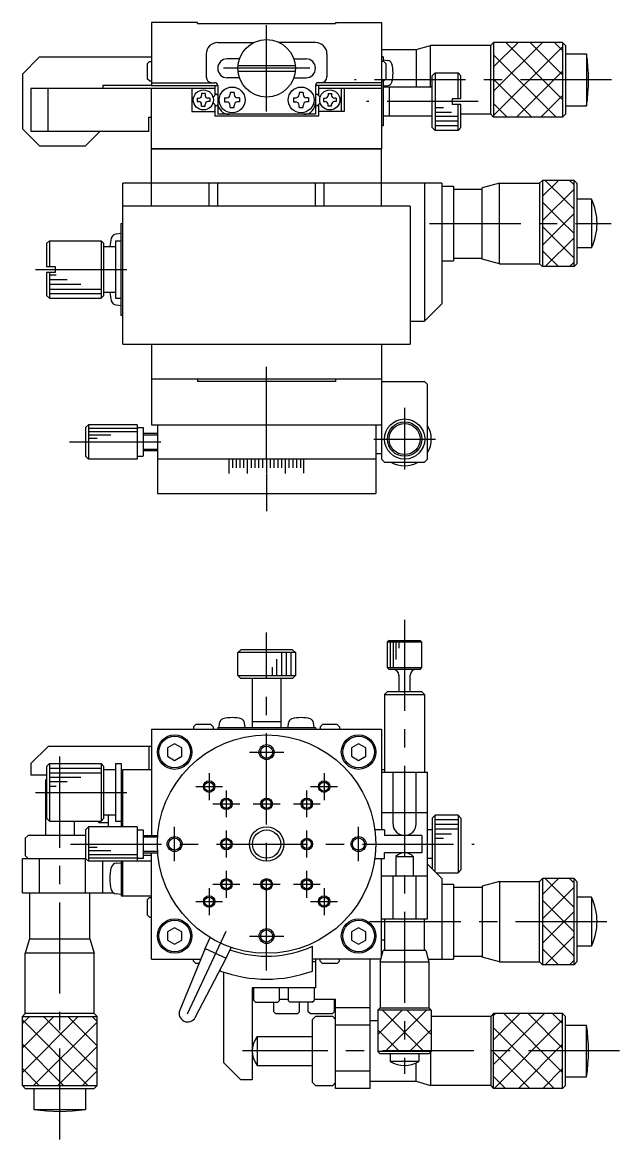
# Model space of a CAD drawing. Extents: x -1 to 313, y -8 to 323.
# Drawn here: x 108.2 to 212.1, y 129 to 323.4 of the extents above; entities that cross this region are included whole.
import ezdxf

# ---------------------------------------------------------------- set-up
doc = ezdxf.new("R2010")
doc.units = 0
doc.header["$LTSCALE"] = 0.5
doc.linetypes.add('CENTER', pattern=[50.8, 31.75, -6.35, 6.35, -6.35])
for name, color, linetype in [('MSM_CENTER', 1, 'CENTER'), ('MSM_CONTINUOUS', 7, 'CONTINUOUS'), ('MSM_NARROW', 5, 'CONTINUOUS')]:
    doc.layers.add(name, color=color, linetype=linetype)

msp = doc.modelspace()

# ---------------------------------------------------------------- linework, layer by layer
at = {"layer": 'MSM_CENTER'}
for p, q in [((150.688971, 307.91585), (150.688968, 322.915852)), ((158.188971, 315.415883), (143.188969, 315.415854)), ((210.72218, 313.415872), (165.959689, 313.415872)), ((187.513314, 309.615885), (168.086068, 309.615882)), ((179.034297, 288.415865), (210.61597, 288.415865)), ((110.481973, 280.415865), (127.482051, 280.415865)), ((150.68897, 247.597352), (150.68897, 264.972524)), ((174.688981, 256.344961), (174.688981, 245.627663)), ((169.344479, 250.91586), (180.061777, 250.91586)), ((116.415682, 250.41586), (134.320874, 250.41586)), ((150.68897, 244.797089), (150.68897, 238.365254)), ((174.688961, 219.485722), (174.688961, 140.4728)), ((150.688963, 158.452665), (150.688963, 217.277001)), ((147.688966, 196.452647), (153.688969, 196.452647)), ((114.688949, 129.026239), (114.688953, 195.68737)), ((140.688963, 192.795757), (140.688963, 188.109561)), ((160.688962, 192.795757), (160.688962, 188.109561)), ((110.481969, 189.452655), (127.20882, 189.452655)), ((138.345864, 190.452657), (143.03206, 190.452657)), ((143.68896, 185.109548), (143.68896, 189.795748)), ((157.688959, 185.109548), (157.688959, 189.795748)), ((158.345863, 190.452657), (163.032059, 190.452657)), ((141.345861, 187.452648), (146.03206, 187.452648)), ((148.345869, 187.452651), (153.032069, 187.452651)), ((155.34586, 187.452648), (160.032059, 187.452648)), ((134.688961, 177.452652), (134.688961, 183.452654)), ((143.68896, 178.109555), (143.68896, 182.795751)), ((157.688959, 178.109552), (157.688959, 182.795751)), ((166.688974, 177.452649), (166.688974, 183.452651)), ((116.54505, 180.452658), (186.828548, 180.452658)), ((143.68896, 171.109549), (143.68896, 175.795748)), ((157.688959, 171.109549), (157.688959, 175.795748)), ((141.345861, 173.452646), (146.03206, 173.452646)), ((148.345869, 173.452646), (153.032065, 173.452646)), ((155.34586, 173.452646), (160.032059, 173.452646)), ((140.688963, 172.795758), (140.688963, 168.109562)), ((160.688962, 172.795758), (160.688962, 168.109562)), ((138.345864, 170.452658), (143.03206, 170.452658)), ((158.345863, 170.452658), (163.032059, 170.452658)), ((143.594366, 165.238256), (135.542223, 147.970368)), ((168.612621, 166.952659), (210.615963, 166.952659)), ((147.688966, 164.452646), (153.688969, 164.452646)), ((212.115371, 144.452627), (146.491188, 144.452658))]:
    msp.add_line(p, q, dxfattribs=at)
at = {"layer": 'MSM_CONTINUOUS'}
for p, q in [((130.688939, 323.415865), (130.688941, 312.415867)), ((138.688975, 323.415865), (130.688975, 323.415865)), ((138.688972, 323.215868), (162.688968, 323.215868)), ((138.688975, 323.215865), (138.688975, 323.415853)), ((162.688968, 323.415868), (170.688968, 323.415868)), ((162.688968, 323.415868), (162.688968, 323.215868)), ((170.688968, 323.415868), (170.688973, 301.415869)), ((142.191474, 319.915866), (148.509555, 319.915866)), ((159.191473, 319.915866), (152.868391, 319.915866)), ((176.688981, 318.665873), (179.188982, 319.415871)), ((179.188982, 312.115854), (179.188982, 319.415871)), ((189.688983, 319.415871), (179.188982, 319.415871)), ((189.688982, 307.41587), (189.688983, 319.415871)), ((190.188985, 319.915871), (189.688983, 319.415871)), ((190.188985, 319.915871), (190.188982, 306.915872)), ((190.188985, 319.908308), (190.196548, 319.915871)), ((202.188983, 319.915871), (190.188985, 319.915871)), ((202.188983, 319.915871), (202.188983, 306.915872)), ((202.188983, 319.915871), (202.688984, 319.415871)), ((202.688984, 319.415871), (202.688984, 307.41587)), ((108.188983, 314.415868), (111.188986, 317.415865)), ((111.188988, 317.415865), (130.688974, 317.415862)), ((140.188972, 317.915865), (140.188972, 313.915867)), ((145.969003, 317.065876), (143.838996, 317.065876)), ((155.408943, 317.065876), (157.54397, 317.065876)), ((161.188974, 317.91587), (161.188974, 313.91587)), ((170.688969, 318.665873), (176.688981, 318.665873)), ((170.989021, 317.41587), (170.68897, 317.41587)), ((170.989021, 317.41587), (170.989021, 316.615868)), ((170.989021, 316.865882), (171.771003, 316.797461)), ((176.688981, 318.665873), (176.688981, 312.115854)), ((202.688984, 317.915871), (206.349566, 317.915871)), ((206.349566, 317.915871), (206.349566, 308.915872)), ((129.88892, 316.215865), (130.28892, 316.615865)), ((129.88892, 316.215865), (129.88892, 313.615865)), ((130.28892, 316.615865), (130.68892, 316.615865)), ((145.714029, 315.915861), (155.663908, 315.915876)), ((145.714034, 314.915861), (155.663907, 314.915876)), ((171.088967, 316.615868), (170.688967, 316.615868)), ((171.088967, 316.615868), (171.488967, 316.215868)), ((171.488967, 313.615868), (171.488967, 316.215868)), ((108.188983, 314.415868), (108.188983, 304.915867)), ((130.28892, 313.215865), (129.88892, 313.615865)), ((130.28892, 313.215865), (130.68892, 313.215865)), ((145.969003, 313.765859), (143.838996, 313.765859)), ((155.408943, 313.765887), (157.54397, 313.765887)), ((171.088967, 313.215868), (170.688967, 313.215868)), ((170.989021, 313.215868), (170.989021, 305.41587)), ((171.488967, 313.615868), (171.088967, 313.215868)), ((179.489024, 314.115885), (179.98902, 314.615885)), ((179.489024, 305.115882), (179.489024, 314.115885)), ((179.98902, 314.615885), (179.98902, 304.615884)), ((179.98902, 314.615885), (183.98902, 314.615885)), ((183.98902, 310.115882), (183.98902, 314.615885)), ((184.489022, 314.115885), (183.98902, 314.615885)), ((184.489022, 310.115882), (184.489022, 314.115885)), ((141.688972, 311.915865), (109.688975, 311.915865)), ((109.688975, 311.915865), (109.688975, 304.415856)), ((112.688974, 304.415857), (112.688974, 311.915865)), ((122.188983, 312.415867), (122.188983, 311.915865)), ((130.688966, 312.415864), (122.188983, 312.415867)), ((130.688941, 312.915867), (141.688972, 312.915867)), ((130.688941, 312.415867), (142.188972, 312.415867)), ((130.688974, 301.415864), (130.688957, 311.915865)), ((137.688957, 311.915865), (137.688957, 307.915866)), ((141.688972, 312.415836), (141.688972, 310.726502)), ((142.188972, 312.415867), (142.188972, 307.415866)), ((144.334973, 311.213867), (144.334973, 310.859868)), ((145.042974, 311.213867), (144.334973, 311.213867)), ((145.042974, 311.213867), (145.042974, 310.859868)), ((156.334973, 311.213864), (156.334973, 310.859865)), ((157.042974, 311.213864), (156.334973, 311.213864)), ((157.042974, 311.213864), (157.042974, 310.859865)), ((170.68897, 312.41587), (159.188973, 312.41587)), ((159.188973, 312.41587), (159.188973, 307.415872)), ((170.68897, 312.915872), (159.688969, 312.915872)), ((159.688973, 312.4159), (159.688973, 310.726568)), ((170.68897, 311.91587), (159.688973, 311.91587)), ((163.688972, 311.91587), (163.688972, 307.91587)), ((164.188983, 311.91587), (164.188983, 307.91587)), ((170.989021, 312.365883), (171.771003, 312.434303)), ((179.489024, 312.115854), (170.989021, 312.115852)), ((171.989023, 312.115852), (171.989023, 307.115851)), ((138.588965, 310.215841), (138.588965, 309.61584)), ((138.588965, 310.215841), (138.888964, 310.215841)), ((138.588965, 309.61584), (138.888964, 309.61584)), ((139.388964, 311.01584), (139.388964, 310.715841)), ((139.988965, 311.01584), (139.388964, 311.01584)), ((139.388964, 308.815841), (139.388964, 309.11584)), ((139.988965, 311.01584), (139.988965, 310.715841)), ((139.988965, 308.815841), (139.988965, 309.11584)), ((140.788964, 310.215841), (140.488965, 310.215841)), ((140.788964, 309.61584), (140.488965, 309.61584)), ((140.788964, 310.215841), (140.788964, 309.61584)), ((141.368814, 309.425325), (141.938972, 308.855168)), ((141.368816, 310.406347), (141.938972, 310.976502)), ((141.688972, 309.105168), (141.688972, 307.115862)), ((141.938972, 310.976502), (142.188972, 310.726502)), ((141.938972, 308.855168), (142.188972, 309.105168)), ((143.390974, 310.269868), (143.390974, 309.561867)), ((143.390974, 310.269868), (143.744973, 310.269868)), ((143.390974, 309.561867), (143.744973, 309.561867)), ((145.986973, 310.269868), (145.632974, 310.269868)), ((145.986973, 309.561867), (145.632974, 309.561867)), ((145.986973, 310.269868), (145.986973, 309.561867)), ((155.390974, 310.269865), (155.390974, 309.561864)), ((155.390974, 310.269865), (155.744973, 310.269865)), ((155.390974, 309.561864), (155.744973, 309.561864)), ((157.986973, 310.269865), (157.632974, 310.269865)), ((157.986973, 309.561864), (157.632974, 309.561864)), ((157.986973, 310.269865), (157.986973, 309.561864)), ((159.438973, 310.97657), (159.188973, 310.726567)), ((159.438973, 308.855232), (159.188973, 309.105233)), ((160.00914, 310.406402), (159.438973, 310.97657)), ((160.009114, 309.425373), (159.438973, 308.855232)), ((159.688973, 309.105232), (159.688973, 307.115867)), ((160.588977, 310.215844), (160.888976, 310.215844)), ((160.588977, 310.215844), (160.588977, 309.615843)), ((160.588977, 309.615843), (160.888976, 309.615843)), ((161.388975, 311.015844), (161.988976, 311.015844)), ((161.388975, 311.015844), (161.388976, 310.715845)), ((161.388976, 308.815845), (161.388976, 309.115844)), ((161.988976, 311.015844), (161.988977, 310.715845)), ((161.988977, 308.815845), (161.988977, 309.115844)), ((162.788976, 310.215845), (162.488977, 310.215845)), ((162.788976, 309.615844), (162.488977, 309.615844)), ((162.788976, 310.215845), (162.788976, 309.615844)), ((184.489022, 310.115882), (182.989022, 310.115882)), ((182.989022, 310.115882), (182.989022, 309.115882)), ((184.489022, 309.115882), (182.989022, 309.115882)), ((183.98902, 304.615884), (183.98902, 309.115882)), ((184.489022, 305.115882), (184.489022, 309.115882)), ((137.688957, 307.915866), (141.688972, 307.915866)), ((139.388964, 308.815841), (139.988965, 308.815841)), ((159.188973, 307.415872), (142.188972, 307.415866)), ((144.334973, 308.617868), (144.334973, 308.971867)), ((144.334973, 308.617868), (145.042974, 308.617868)), ((145.042974, 308.617868), (145.042974, 308.971867)), ((156.334973, 308.617865), (156.334973, 308.971864)), ((156.334973, 308.617865), (157.042974, 308.617865)), ((157.042974, 308.617865), (157.042974, 308.971864)), ((164.188983, 307.91587), (159.688973, 307.91587)), ((161.988977, 308.815845), (161.388976, 308.815845)), ((189.688982, 307.41587), (184.489022, 307.41587)), ((189.688982, 307.41587), (190.188982, 306.915872)), ((202.188983, 306.915872), (202.688984, 307.41587)), ((202.688984, 308.915872), (206.349566, 308.915872)), ((130.188973, 306.915863), (130.688941, 306.915863)), ((130.188973, 304.415863), (130.188973, 306.915863)), ((159.688973, 307.115867), (141.688972, 307.115862)), ((170.989021, 305.41587), (170.68897, 305.41587)), ((179.489024, 307.115854), (170.989021, 307.115851)), ((202.188983, 306.915872), (190.188982, 306.915872)), ((111.188983, 301.915864), (108.188983, 304.915867)), ((130.188973, 304.415863), (109.688975, 304.415856)), ((121.689039, 304.41586), (119.188981, 301.915802)), ((179.98902, 304.615884), (179.489024, 305.115882)), ((183.98902, 304.615884), (179.98902, 304.615884)), ((184.489022, 305.115882), (183.98902, 304.615884)), ((111.189046, 301.915802), (119.188981, 301.915802)), ((130.688974, 301.415864), (170.688973, 301.415869)), ((170.688972, 301.415864), (130.688974, 301.415864)), ((130.688974, 291.415865), (130.688974, 301.415864)), ((170.688972, 291.415865), (170.688972, 301.415864)), ((198.188973, 295.415865), (198.688973, 295.915865)), ((198.688973, 295.915865), (198.688973, 280.915865)), ((204.188973, 295.915865), (198.688973, 295.915865)), ((204.188973, 280.915865), (204.188973, 295.915865)), ((204.188973, 295.915865), (204.688973, 295.415865)), ((181.188971, 295.415865), (125.688974, 295.415865)), ((125.688974, 267.415863), (125.688974, 295.415865)), ((140.68897, 291.415865), (140.68897, 295.415865)), ((142.188973, 291.415865), (142.188973, 295.415865)), ((159.188972, 291.415865), (159.188972, 295.415865)), ((160.688972, 291.415865), (160.688972, 295.415865)), ((178.188971, 295.415865), (178.188971, 271.415863)), ((181.188971, 295.415865), (181.188971, 274.415866)), ((181.188971, 294.915868), (183.188971, 294.915868)), ((183.188971, 294.915868), (183.188971, 281.915868)), ((183.188971, 294.415865), (188.188971, 294.415865)), ((191.18897, 295.415865), (188.188339, 294.611846)), ((188.188971, 282.219712), (188.188971, 294.60948)), ((191.18897, 295.415865), (198.188973, 295.415865)), ((191.18897, 281.415865), (191.18897, 295.415865)), ((198.188973, 295.415865), (198.188973, 281.415865)), ((204.688973, 295.415865), (204.688973, 281.415862)), ((207.188972, 292.66586), (204.688973, 292.66586)), ((207.188972, 292.66586), (207.188972, 284.165867)), ((175.688971, 291.415865), (125.688974, 291.415865)), ((175.688971, 291.415865), (175.688971, 267.415863)), ((125.388974, 288.415865), (125.688974, 288.415865)), ((125.388974, 272.415866), (125.388974, 288.415865)), ((125.388971, 286.665862), (124.541722, 286.591738)), ((112.388975, 284.915865), (112.888975, 285.415865)), ((112.388975, 284.915865), (112.388975, 280.915868)), ((112.888975, 285.415865), (112.888975, 280.915868)), ((112.888975, 285.415865), (121.888974, 285.415865)), ((121.888974, 285.415865), (121.888974, 275.415866)), ((121.888974, 285.415865), (122.388974, 284.915865)), ((122.388974, 275.915866), (122.388974, 284.915865)), ((122.388974, 284.415865), (124.388974, 284.415865)), ((124.388974, 285.415865), (124.388974, 275.415866)), ((124.388974, 285.415865), (125.388974, 285.415865)), ((207.188972, 284.165867), (204.688973, 284.165867)), ((181.188971, 281.915868), (183.188971, 281.915868)), ((183.188971, 282.415865), (188.188971, 282.415865)), ((191.18897, 281.415865), (188.188971, 282.219712)), ((112.388981, 280.915868), (113.88898, 280.915868)), ((113.88898, 280.915868), (113.88898, 279.915868)), ((191.18897, 281.415865), (198.188973, 281.415865)), ((198.688973, 280.915865), (198.188973, 281.415862)), ((204.188973, 280.915865), (198.688973, 280.915865)), ((204.688973, 281.415862), (204.188973, 280.915865)), ((112.388975, 279.915868), (112.388975, 275.915866)), ((113.88898, 279.915868), (112.388981, 279.915868)), ((112.888975, 279.915868), (112.888975, 275.415866)), ((124.388974, 276.415866), (122.388974, 276.415866)), ((112.388975, 275.915866), (112.888975, 275.415866)), ((112.888975, 275.415866), (121.888974, 275.415866)), ((122.388974, 275.915866), (121.888974, 275.415866)), ((124.388974, 275.415866), (125.388974, 275.415866)), ((124.541722, 274.239984), (125.388971, 274.165859)), ((178.188971, 271.415863), (181.188971, 274.415866)), ((125.688974, 272.415866), (125.388974, 272.415866)), ((175.688971, 271.415863), (178.188971, 271.415863)), ((125.688974, 267.415863), (175.688971, 267.415863)), ((130.688974, 267.415863), (130.688974, 253.415866)), ((170.688972, 267.415863), (170.688972, 247.415864)), ((130.688974, 261.415863), (170.688972, 261.415863)), ((138.688974, 261.415867), (138.688974, 260.915863)), ((162.688972, 260.915863), (138.688974, 260.915863)), ((162.688972, 261.415867), (162.688972, 260.915863)), ((170.688972, 260.91586), (178.188981, 260.91586)), ((178.688981, 260.415857), (178.188981, 260.91586)), ((178.688981, 247.415864), (178.688981, 260.415857)), ((119.688975, 253.415863), (119.188987, 252.91586)), ((119.188987, 252.91586), (119.188987, 247.915864)), ((119.688975, 253.415863), (119.688975, 247.415864)), ((128.188977, 253.415863), (119.688975, 253.415863)), ((128.188977, 253.415863), (128.188977, 247.415864)), ((128.188977, 252.91586), (129.188971, 252.91586)), ((129.188971, 252.91586), (129.188971, 247.915864)), ((130.688974, 253.415866), (170.688972, 253.415863)), ((131.688971, 253.415866), (131.688971, 241.415861)), ((169.688978, 253.415863), (169.688978, 241.415861)), ((129.188971, 251.91586), (131.688971, 251.91586)), ((129.188971, 248.91586), (131.688971, 248.91586)), ((119.188987, 247.915864), (119.688975, 247.415864)), ((128.188977, 247.415864), (119.688975, 247.415864)), ((128.188977, 247.915864), (129.188971, 247.915864)), ((169.688978, 247.415864), (131.688971, 247.415864)), ((144.190593, 244.915863), (144.190593, 247.415864)), ((144.817653, 245.915863), (144.817653, 247.415864)), ((145.451866, 245.915863), (145.451866, 247.415864)), ((146.092459, 245.915863), (146.092459, 247.415864)), ((146.738653, 245.915863), (146.738653, 247.415864)), ((147.389659, 244.915863), (147.389659, 247.415864)), ((148.044685, 245.915863), (148.044685, 247.415864)), ((148.702933, 245.915863), (148.702933, 247.415864)), ((149.363601, 245.915863), (149.363601, 247.415864)), ((150.025883, 245.915863), (150.025883, 247.415864)), ((150.68897, 247.415864), (150.68897, 244.915863)), ((151.352064, 245.915863), (151.352064, 247.415864)), ((152.014346, 245.915863), (152.014346, 247.415864)), ((152.675013, 245.915863), (152.675013, 247.415864)), ((153.333261, 245.915863), (153.333261, 247.415864)), ((153.988288, 244.915863), (153.988288, 247.415864)), ((154.639294, 245.915863), (154.639294, 247.415864)), ((155.285488, 245.915863), (155.285488, 247.415864)), ((155.926081, 245.915863), (155.926081, 247.415864)), ((156.560288, 247.415864), (156.560288, 245.915863)), ((157.187354, 244.986036), (157.187354, 247.415864)), ((169.688978, 248.41586), (170.688972, 248.41586)), ((170.688972, 247.415864), (171.188975, 246.91586)), ((171.188975, 246.91586), (178.188981, 246.91586)), ((178.688981, 247.415864), (178.188981, 246.91586)), ((131.688971, 241.415861), (169.688978, 241.415861)), ((171.988961, 215.852697), (171.688961, 215.552697)), ((171.988961, 215.852697), (177.388961, 215.852697)), ((177.688961, 215.552697), (177.388961, 215.852697)), ((146.188955, 214.252648), (145.688953, 213.752648)), ((155.188954, 214.252648), (146.188955, 214.252648)), ((155.188954, 214.252648), (155.688956, 213.752648)), ((177.688961, 215.552697), (171.688961, 215.552697)), ((171.688961, 215.552697), (171.688961, 211.152697)), ((177.688961, 211.152697), (177.688961, 215.552697)), ((155.688956, 213.752648), (145.688953, 213.752648)), ((145.688958, 209.752649), (145.688953, 213.752648)), ((155.688956, 213.752648), (155.688956, 209.752649)), ((171.688961, 211.152697), (177.688961, 211.152697)), ((171.688961, 211.152697), (171.988961, 210.852697)), ((177.388961, 210.852697), (171.988961, 210.852697)), ((177.388961, 210.852697), (177.688961, 211.152697)), ((145.688958, 209.752649), (155.688956, 209.752649)), ((146.188956, 209.252647), (145.688958, 209.752649)), ((155.188954, 209.252647), (146.188956, 209.252647)), ((148.188965, 209.252647), (148.188965, 200.752648)), ((153.188964, 209.252647), (153.188964, 200.752648)), ((155.688956, 209.752649), (155.188954, 209.252647)), ((173.688961, 209.852697), (173.688961, 206.952716)), ((175.688961, 206.952716), (175.688961, 209.852697)), ((171.188962, 206.452697), (171.688958, 206.952697)), ((171.188962, 206.452697), (171.188962, 192.952695)), ((171.188965, 206.452691), (178.188958, 206.452691)), ((177.688964, 206.952697), (171.688958, 206.952697)), ((177.688964, 206.952697), (178.188958, 206.452697)), ((178.188958, 206.452697), (178.188958, 192.952691)), ((130.688961, 200.45266), (170.688962, 200.45266)), ((130.688961, 200.45266), (130.688961, 181.952658)), ((137.988953, 200.85268), (138.388953, 201.25268)), ((137.988953, 200.85268), (137.988953, 200.45268)), ((140.988953, 201.25268), (138.388953, 201.25268)), ((140.988953, 201.25268), (141.388953, 200.85268)), ((141.388953, 200.85268), (141.388953, 200.45268)), ((142.188828, 200.752648), (159.188893, 200.752648)), ((142.188842, 200.752648), (142.188842, 200.452658)), ((142.438844, 200.752648), (142.507262, 201.534628)), ((146.938843, 200.752648), (146.870432, 201.534628)), ((148.188965, 201.752646), (153.188964, 201.752646)), ((154.439087, 200.752648), (154.507494, 201.534628)), ((158.939087, 200.752648), (158.870664, 201.534628)), ((159.188896, 200.752648), (159.188896, 200.452658)), ((159.188899, 200.75266), (159.188899, 200.452671)), ((159.988962, 200.852664), (160.388962, 201.252664)), ((159.988962, 200.852664), (159.988962, 200.452664)), ((162.988962, 201.252664), (160.388962, 201.252664)), ((162.988962, 201.252664), (163.388962, 200.852664)), ((163.388962, 200.852664), (163.388962, 200.452664)), ((170.688962, 200.45266), (170.688962, 182.952658)), ((109.688961, 194.45266), (112.68896, 197.452658)), ((130.68896, 197.452658), (112.68896, 197.452658)), ((130.18896, 197.452658), (130.188961, 193.452657)), ((134.688961, 197.896033), (133.438961, 197.174345)), ((133.438961, 197.174345), (133.438961, 195.730969)), ((135.938961, 197.174345), (134.688961, 197.896033)), ((135.938961, 195.730969), (135.938961, 197.174345)), ((166.688962, 197.896033), (165.438962, 197.174345)), ((165.438962, 197.174345), (165.438962, 195.730969)), ((167.938962, 197.174345), (166.688962, 197.896033)), ((167.938962, 195.730969), (167.938962, 197.174345)), ((109.688961, 194.45266), (109.688961, 192.452651)), ((112.388971, 193.952657), (112.888971, 194.452657)), ((112.888971, 194.452657), (112.888971, 184.452658)), ((112.888971, 194.452657), (121.888964, 194.452657)), ((121.888964, 194.452657), (121.888964, 184.452658)), ((121.888964, 194.452657), (122.388964, 193.952657)), ((124.388964, 194.452657), (124.388964, 184.452658)), ((124.388964, 194.452657), (125.388963, 194.452657)), ((125.388963, 194.452657), (125.388963, 183.452661)), ((133.438961, 195.730969), (134.688961, 195.00928)), ((134.688961, 195.00928), (135.938961, 195.730969)), ((165.438962, 195.730969), (166.688962, 195.00928)), ((166.688962, 195.00928), (167.938962, 195.730969)), ((112.388971, 192.452651), (109.688961, 192.452651)), ((112.388971, 193.952657), (112.388971, 184.952658)), ((122.388964, 184.952658), (122.388964, 193.952657)), ((122.388964, 193.452657), (124.388964, 193.452657)), ((125.688964, 192.952657), (125.388963, 192.952657)), ((125.688964, 183.452661), (125.688964, 193.452657)), ((125.688964, 193.452657), (130.688964, 193.452657)), ((170.688968, 193.452657), (171.188962, 193.452657)), ((170.689015, 192.952691), (178.688967, 192.952688)), ((172.688961, 183.952658), (172.688961, 192.952685)), ((176.688968, 185.952651), (176.688968, 192.952685)), ((178.688967, 167.452612), (178.688967, 192.952688)), ((112.388971, 191.575156), (112.188933, 191.575156)), ((112.188933, 191.575156), (112.188938, 181.952651)), ((112.388971, 184.952658), (112.888971, 184.452658)), ((122.388964, 184.952658), (121.888964, 184.452658)), ((124.388964, 185.452658), (122.388964, 185.452658)), ((123.18897, 183.452661), (123.18897, 185.452658)), ((170.688962, 185.952657), (178.688961, 185.952657)), ((176.688961, 183.952658), (176.688961, 185.952657)), ((179.988952, 185.45266), (179.488953, 184.952659)), ((179.488953, 184.952659), (179.488953, 176.152671)), ((179.988952, 175.652673), (179.988952, 185.45266)), ((183.988951, 185.45266), (179.988952, 185.45266)), ((183.988951, 185.45266), (183.988951, 175.452659)), ((184.488951, 184.952659), (183.988951, 185.45266)), ((184.488951, 184.952659), (184.488951, 175.952659)), ((112.888971, 184.452658), (121.888964, 184.452658)), ((117.188947, 184.452658), (117.188947, 181.952651)), ((119.688959, 183.452661), (119.188971, 182.952658)), ((119.188971, 182.952658), (119.188971, 177.952662)), ((119.688959, 183.452661), (119.688959, 177.452662)), ((128.188961, 183.452661), (119.688959, 183.452661)), ((121.238854, 184.452658), (121.488855, 184.202657)), ((121.488855, 184.202657), (123.18897, 184.202657)), ((124.388964, 184.452658), (125.388963, 184.452658)), ((128.188961, 183.452658), (128.188961, 177.452658)), ((128.188961, 182.952658), (129.188961, 182.952658)), ((129.188961, 182.952658), (129.188961, 177.952658)), ((171.188962, 182.952658), (169.523772, 182.952658)), ((171.188962, 182.952658), (171.188962, 181.952658)), ((179.488953, 182.952661), (178.688967, 182.952661)), ((109.188952, 181.952651), (108.688954, 181.452651)), ((108.688954, 181.452651), (108.688954, 178.452712)), ((119.188971, 181.952651), (109.188952, 181.952651)), ((129.188961, 181.952658), (131.755263, 181.952658)), ((177.688964, 181.952658), (171.188962, 181.952658)), ((177.688964, 181.952658), (177.688964, 178.952658)), ((129.188973, 178.952658), (131.755263, 178.952658)), ((130.688961, 160.452659), (130.688961, 178.952658)), ((171.188962, 177.952658), (171.188962, 178.952658)), ((177.688964, 178.952658), (171.188962, 178.952658)), ((108.188951, 177.952711), (119.188971, 177.952711)), ((108.189041, 171.952658), (108.188951, 177.952711)), ((108.688954, 178.452712), (109.188952, 177.952711)), ((111.189041, 171.952703), (111.188951, 177.952756)), ((119.188964, 171.952661), (119.188969, 177.952714)), ((119.188971, 177.952662), (119.688959, 177.452662)), ((128.188961, 177.452662), (119.688959, 177.452662)), ((122.188964, 171.952658), (122.188969, 177.452662)), ((124.541715, 177.128535), (125.388963, 177.202659)), ((125.388963, 177.452662), (125.388963, 171.452656)), ((125.688964, 171.452656), (125.688964, 177.452655)), ((130.688964, 177.452655), (125.688964, 177.452655)), ((129.188961, 177.952658), (128.188961, 177.952658)), ((130.688964, 178.452655), (129.188961, 178.452655)), ((169.523772, 177.952658), (171.188962, 177.952658)), ((170.688962, 160.885688), (170.688962, 177.952658)), ((173.188961, 178.27553), (176.188958, 178.275533)), ((173.188961, 178.275533), (173.188961, 174.952658)), ((176.188958, 178.275533), (176.188958, 174.952658)), ((179.488953, 177.952659), (178.688967, 177.952659)), ((178.688967, 176.952656), (181.188967, 174.452659)), ((170.688962, 174.952658), (178.688961, 174.952658)), ((172.688961, 167.452608), (172.688961, 174.952652)), ((176.688968, 167.452608), (176.688968, 174.952658)), ((180.188966, 175.452659), (183.988951, 175.452659)), ((184.488951, 175.952659), (183.988951, 175.452659)), ((181.188967, 174.452659), (181.188967, 160.452653)), ((181.188967, 173.452655), (183.188967, 173.452655)), ((183.188967, 173.452655), (183.188967, 160.452659)), ((191.188966, 173.952659), (188.188967, 173.148812)), ((188.188967, 173.148812), (188.188967, 160.75904)), ((191.188966, 173.952659), (198.188963, 173.952659)), ((191.188966, 173.952659), (191.188966, 159.952656)), ((198.188963, 173.952659), (198.688963, 174.452659)), ((198.188963, 159.952656), (198.188963, 173.952659)), ((198.688963, 174.452659), (198.688963, 159.452659)), ((204.188963, 174.452659), (198.688963, 174.452659)), ((204.188963, 159.452659), (204.188963, 174.452659)), ((204.188963, 174.452659), (204.688963, 173.952659)), ((204.688963, 173.952659), (204.688963, 159.952656)), ((108.189041, 171.952658), (124.056966, 171.952658)), ((109.43895, 171.952658), (109.43895, 163.95266)), ((119.938945, 163.95266), (119.938945, 171.952658)), ((125.388963, 171.702659), (124.541715, 171.776784)), ((125.388963, 171.452656), (130.688964, 171.452656)), ((129.888965, 170.752673), (130.288965, 171.152673)), ((130.288965, 171.152673), (130.688965, 171.152673)), ((183.188967, 172.952655), (188.188967, 172.952655)), ((207.188962, 171.202654), (204.688963, 171.202654)), ((207.188962, 171.202654), (207.188962, 162.702661)), ((129.888965, 170.752673), (129.888965, 168.152673)), ((130.288965, 167.752673), (129.888965, 168.152673)), ((130.288965, 167.752673), (130.688965, 167.752673)), ((170.689015, 167.452618), (178.688967, 167.452618)), ((171.188962, 167.452655), (171.188962, 161.952659)), ((178.188958, 161.952659), (178.188958, 167.452618)), ((134.688961, 165.896035), (133.438961, 165.174347)), ((135.938961, 165.174347), (134.688961, 165.896035)), ((166.688962, 165.896035), (165.438962, 165.174347)), ((167.938962, 165.174347), (166.688962, 165.896035)), ((109.43895, 163.95266), (108.688944, 161.452659)), ((109.43895, 163.95266), (119.938945, 163.95266)), ((119.938945, 163.95266), (120.688947, 161.452659)), ((133.438961, 165.174347), (133.438961, 163.730971)), ((133.438961, 163.730971), (134.688961, 163.009282)), ((134.688961, 163.009282), (135.938961, 163.730971)), ((135.938961, 163.730971), (135.938961, 165.174347)), ((140.001362, 162.26543), (140.89121, 164.173715)), ((165.438962, 165.174347), (165.438962, 163.730971)), ((165.438962, 163.730971), (166.688962, 163.009282)), ((166.688962, 163.009282), (167.938962, 163.730971)), ((167.938962, 163.730971), (167.938962, 165.174347)), ((170.688968, 163.777659), (171.188962, 163.777659)), ((120.688947, 161.452659), (108.688944, 161.452659)), ((108.688944, 150.952658), (108.688944, 161.452659)), ((120.688947, 150.952658), (120.688947, 161.452659)), ((140.001362, 162.26543), (135.568225, 151.5721)), ((140.001362, 162.26543), (143.626591, 160.574956)), ((143.626591, 160.574959), (144.516439, 162.483241)), ((158.688959, 158.356278), (158.688959, 162.66924)), ((170.438957, 159.952665), (170.974859, 161.952659)), ((178.40307, 161.952659), (170.974859, 161.952659)), ((178.40307, 161.952659), (178.93896, 159.952696)), ((207.188962, 162.702661), (204.688963, 162.702661)), ((130.688961, 160.452659), (139.24984, 160.452659)), ((137.988945, 160.052683), (137.988945, 160.452683)), ((137.988945, 160.052683), (138.388945, 159.652682)), ((138.284593, 150.305435), (143.626588, 160.574956)), ((138.918195, 159.652682), (138.388945, 159.652682)), ((170.572932, 160.452659), (158.688959, 160.452659)), ((159.188996, 159.952659), (158.688959, 159.952659)), ((159.188996, 160.452659), (159.188996, 155.452661)), ((159.988954, 160.052691), (159.988954, 160.452691)), ((159.988954, 160.052691), (160.388954, 159.652691)), ((162.988954, 159.65269), (160.388954, 159.652691)), ((162.988954, 159.65269), (163.388954, 160.052689)), ((163.388954, 160.052689), (163.388954, 160.452689)), ((168.688966, 137.952909), (168.688966, 160.452659)), ((170.438957, 159.952659), (170.438957, 151.952659)), ((170.438957, 159.952659), (178.93896, 159.952659)), ((178.804997, 160.452653), (181.188967, 160.452653)), ((178.93896, 159.952659), (178.93896, 151.952659)), ((181.188967, 160.452659), (183.188967, 160.452659)), ((183.188967, 160.952659), (188.188967, 160.952659)), ((191.188966, 159.952656), (188.188331, 160.756678)), ((191.188966, 159.952656), (198.188963, 159.952656)), ((198.688963, 159.452659), (198.188963, 159.952656)), ((204.188963, 159.452659), (198.688963, 159.452659)), ((204.688963, 159.952656), (204.188963, 159.452659)), ((142.68896, 158.356278), (142.68896, 158.772449)), ((143.188965, 158.181606), (143.188969, 142.452658)), ((159.188996, 155.452661), (148.188967, 155.452661)), ((148.188967, 155.452661), (148.188967, 139.452658)), ((148.438998, 153.252677), (148.438998, 155.452661)), ((152.938996, 153.252677), (152.938996, 155.452661)), ((154.438996, 155.452661), (154.438996, 153.252384)), ((158.938999, 155.452661), (158.938999, 153.252383)), ((148.739002, 152.952689), (148.438998, 153.252677)), ((148.739002, 152.952384), (152.638996, 152.952384)), ((151.939025, 151.252372), (151.939025, 152.952384)), ((152.638996, 152.952689), (152.938996, 153.252677)), ((152.938996, 153.452661), (154.438996, 153.452661)), ((154.438996, 153.252384), (154.738997, 152.952384)), ((158.639, 152.952384), (154.738997, 152.952384)), ((156.438996, 151.252352), (156.438996, 152.952384)), ((157.939024, 151.252372), (157.939024, 152.952384)), ((158.639, 152.952384), (158.938999, 153.252383)), ((158.938999, 153.452661), (162.688971, 153.452661)), ((162.439027, 153.452661), (162.439027, 151.252383)), ((162.688969, 137.952909), (162.688971, 153.452661)), ((168.688966, 151.952647), (162.688982, 151.952647)), ((170.038958, 151.552658), (170.438957, 151.952659)), ((170.438957, 151.952659), (178.93896, 151.952659)), ((179.338961, 151.552658), (178.93896, 151.952659)), ((108.188943, 138.452691), (108.188944, 150.452659)), ((108.188944, 150.452659), (108.688944, 150.952658)), ((108.188944, 150.452659), (121.188947, 150.452659)), ((120.688947, 150.952658), (108.688944, 150.952658)), ((120.688947, 150.952658), (121.188947, 150.452659)), ((121.18894, 138.452691), (121.188947, 150.452659)), ((152.239027, 150.952384), (151.939025, 151.252372)), ((152.239027, 150.952384), (156.139029, 150.952384)), ((156.139029, 150.952384), (156.439028, 151.252383)), ((158.239027, 150.952384), (157.939024, 151.252372)), ((158.239027, 150.952384), (162.139028, 150.952384)), ((158.68897, 138.952652), (158.688974, 149.952382)), ((159.188974, 150.452384), (158.688974, 149.952382)), ((162.189243, 150.452384), (159.188974, 150.452384)), ((162.139028, 150.952384), (162.439027, 151.252383)), ((162.188971, 150.452656), (162.688969, 149.952655)), ((170.038958, 149.702661), (168.688971, 149.702661)), ((179.338961, 151.552658), (170.038958, 151.552658)), ((170.04632, 151.552658), (170.038958, 151.545297)), ((170.038958, 151.552658), (170.038958, 144.352659)), ((179.338961, 151.5453), (179.331603, 151.552658)), ((179.338961, 151.552658), (179.338961, 144.352659)), ((189.688972, 150.45263), (179.338961, 150.45263)), ((189.688972, 150.45263), (189.688965, 138.452629)), ((189.688972, 150.45263), (190.188972, 150.952628)), ((190.188966, 137.95263), (190.188972, 150.952628)), ((202.188973, 150.952628), (190.188972, 150.952628)), ((202.188962, 137.95263), (202.188973, 150.952628)), ((202.188973, 150.952628), (202.688972, 150.45263)), ((202.688962, 138.452629), (202.688972, 150.45263)), ((168.688966, 148.952647), (162.688982, 148.952647)), ((202.688972, 148.95263), (206.349558, 148.95263)), ((206.349549, 139.95263), (206.349558, 148.95263)), ((149.066473, 146.952661), (149.066466, 141.952629)), ((149.066473, 146.952661), (158.688971, 146.95263)), ((179.338961, 144.352659), (170.038958, 144.352659)), ((170.438957, 143.952657), (170.038958, 144.352659)), ((178.93896, 143.952657), (170.438957, 143.952657)), ((172.188958, 143.952657), (172.188958, 142.622537)), ((177.188955, 143.952657), (177.188955, 142.622537)), ((178.93896, 143.952657), (179.338961, 144.352659)), ((179.188969, 144.202667), (179.188965, 138.452629)), ((143.188969, 142.452658), (146.188967, 139.452658)), ((149.066476, 141.952629), (158.68897, 141.952629)), ((177.188961, 142.622537), (172.188958, 142.622537)), ((176.688965, 139.20266), (176.688967, 142.370091)), ((168.688966, 140.952648), (162.688966, 140.952648)), ((108.188943, 138.452691), (121.18894, 138.452691)), ((108.188943, 138.452691), (108.688943, 137.95269)), ((121.18894, 138.452691), (120.688942, 137.95269)), ((148.188967, 139.452658), (146.188967, 139.452658)), ((158.68897, 138.952652), (159.188968, 138.452652)), ((159.188968, 138.452652), (162.188968, 138.452651)), ((162.188966, 138.452651), (162.688969, 138.952651)), ((168.688966, 139.20266), (176.688965, 139.20266)), ((176.688965, 139.20266), (179.188965, 138.452629)), ((189.688965, 138.452629), (179.188965, 138.452629)), ((190.188966, 137.95263), (189.688965, 138.452629)), ((202.188962, 137.95263), (202.688962, 138.452629)), ((202.688962, 139.95263), (206.349549, 139.95263)), ((108.688943, 137.95269), (120.688942, 137.95269)), ((110.188943, 137.95269), (110.188943, 134.292105)), ((119.188941, 137.95269), (119.188941, 134.292105)), ((168.688966, 137.952648), (162.688966, 137.952648)), ((202.188962, 137.95263), (190.188966, 137.95263)), ((110.188943, 134.292105), (119.188933, 134.292105))]:
    msp.add_line(p, q, dxfattribs=at)
for centre, radius in [((150.68897, 315.415851), 5.000001), ((139.688964, 309.91584), 1.75), ((144.688973, 309.915868), 2.25), ((156.688973, 309.915865), 2.25), ((161.688977, 309.915844), 1.75), ((174.703128, 250.91586), 3.5), ((174.703128, 250.91586), 3), ((174.703128, 250.91586), 2.7), ((134.688961, 196.452657), 3), ((150.688963, 180.452658), 18.999993), ((134.688961, 196.452657), 2.75), ((166.688962, 196.452657), 3), ((166.688962, 196.452657), 2.75), ((150.688963, 196.452658), 1.0565), ((140.688963, 190.452658), 0.7835), ((160.688963, 190.452658), 0.7835), ((143.688963, 187.452658), 0.7835), ((150.688963, 187.452658), 0.7835), ((157.688963, 187.452658), 0.7835), ((150.688963, 180.452658), 2.4585), ((134.688963, 180.452658), 1.0565), ((143.688963, 180.452658), 0.7835), ((157.688963, 180.452658), 0.7835), ((166.688963, 180.452658), 1.0565), ((143.688963, 173.452658), 0.7835), ((150.688963, 173.452658), 0.7835), ((157.688963, 173.452658), 0.7835), ((140.688963, 170.452658), 0.7835), ((160.688963, 170.452658), 0.7835), ((134.688961, 164.452659), 3), ((134.688961, 164.452659), 2.75), ((166.688962, 164.452659), 3), ((166.688962, 164.452659), 2.75), ((150.688963, 164.452658), 1.0565)]:
    msp.add_circle(centre, radius, dxfattribs=at)
for centre, radius, start, end in [((142.188972, 317.915868), 2, 89.928332, 180.000008), ((159.188971, 317.915868), 2, 0, 89.928324), ((143.838996, 315.415851), 1.650002, 90.000008, 270.000008), ((157.538949, 315.415882), 1.650002, 270, 90), ((176.688981, 313.415872), 30, 351.373047, 8.626953), ((171.701181, 316.000494), 0.799999, 15.442223, 85.000489), ((166.688972, 314.615883), 6, 344.557213, 15.442803), ((141.188972, 313.915867), 1, 180, 270), ((160.188969, 313.91587), 1, 270, 0), ((171.701181, 313.231238), 0.799999, 275.000611, 344.557793), ((141.688972, 312.415867), 0.5, 0, 90), ((159.688969, 312.41587), 0.5, 90.000019, 180.000019), ((138.888964, 310.715841), 0.5, 270, 0), ((138.888964, 309.11584), 0.5, 0, 90), ((140.488965, 310.715841), 0.5, 180, 270), ((140.488965, 309.11584), 0.5, 90, 180), ((144.188972, 309.415867), 2, 180.000008, 270.000008), ((143.744973, 310.859868), 0.59, 270, 0), ((143.744973, 308.971867), 0.59, 0, 90), ((145.632974, 310.859868), 0.59, 180, 270), ((145.632974, 308.971867), 0.59, 90, 180), ((155.744973, 310.859865), 0.59, 270, 0), ((155.744973, 308.971864), 0.59, 0, 90), ((157.632974, 310.859865), 0.59, 180, 270), ((157.632974, 308.971864), 0.59, 90, 180), ((157.188971, 309.415869), 2, 270, 0), ((160.888976, 310.715844), 0.5, 270, 0), ((160.888976, 309.115843), 0.5, 0.00002, 90.00002), ((162.488977, 310.715845), 0.5, 180, 270), ((162.488977, 309.115844), 0.5, 90.00002, 180.00002), ((198.657721, 288.415865), 9.531248, 333.51896, 26.48104), ((130.388971, 283.915862), 7, 163.742972, 175.903932), ((124.628878, 285.595543), 1, 95, 163.742972), ((130.388971, 276.915859), 7, 184.095986, 196.257028), ((124.628878, 275.236179), 1, 196.257028, 265), ((174.688981, 250.91586), 4.649972, 329.34133, 30.65867), ((174.688981, 250.91586), 4.649972, 239.341331, 300.658669), ((172.688961, 209.852697), 1, 0, 90), ((176.688961, 209.852697), 1, 90, 180), ((143.304214, 201.464926), 0.799999, 105.442749, 174.99939), ((144.688844, 196.452658), 6, 74.557251, 105.442688), ((146.073471, 201.464898), 0.799999, 4.999481, 74.557251), ((155.304458, 201.464898), 0.799999, 105.442749, 175.000488), ((156.689087, 196.452658), 6, 74.557251, 105.442749), ((158.073715, 201.464926), 0.799999, 5.000641, 74.557251), ((114.688947, 188.45266), 4, 125.099209, 128.68222), ((174.688961, 183.952658), 1.999997, 180, 0), ((174.688961, 176.952658), 1.999997, 41.409698, 138.590363), ((124.62887, 176.13234), 1, 95, 163.742972), ((130.388963, 174.452659), 7, 163.742972, 196.257028), ((124.62887, 172.772979), 1, 196.257028, 265), ((198.657711, 166.952659), 9.531248, 333.51896, 26.48104), ((150.688963, 180.452658), 19.499993, 250.886841, 294.220947), ((150.688963, 180.452658), 23.499995, 250.097168, 289.902832), ((136.953864, 150.997655), 1.499997, 157.482544, 332.517456), ((176.68897, 144.452661), 30, 351.373047, 8.626968), ((152.188967, 144.452661), 4, 141.31778, 218.68222), ((174.688961, 146.95266), 4.999997, 240, 300), ((114.688949, 163.95266), 30, 261.373047, 278.626953)]:
    msp.add_arc(centre, radius, start, end, dxfattribs=at)
at = {"layer": 'MSM_NARROW'}
for p, q in [((190.188982, 307.180383), (202.188983, 319.180384)), ((190.188983, 311.423024), (198.68183, 319.915871)), ((190.188984, 315.665666), (194.439189, 319.915871)), ((192.293662, 319.915871), (202.188983, 310.020551)), ((196.536303, 319.915871), (202.188983, 314.263192)), ((200.778943, 319.915871), (202.188983, 318.505832)), ((190.188984, 317.777909), (201.05102, 306.915872)), ((194.167112, 306.915872), (202.188983, 314.937743)), ((190.188983, 313.535269), (196.80838, 306.915872)), ((190.188982, 309.292629), (192.565739, 306.915872)), ((198.409753, 306.915872), (202.188983, 310.695102)), ((179.98902, 308.615884), (181.463023, 308.615884)), ((179.98902, 307.815864), (182.885749, 307.815864)), ((183.98902, 307.015878), (179.98902, 307.015878)), ((183.98902, 306.215859), (179.98902, 306.215859)), ((183.98902, 305.415872), (179.98902, 305.415872)), ((198.688973, 293.158506), (201.446333, 295.915865)), ((202.843561, 292.246559), (199.174255, 295.915865)), ((203.981831, 295.35093), (203.416895, 295.915865)), ((198.688973, 288.915865), (204.188973, 294.415865)), ((204.188973, 295.143787), (203.981831, 295.35093)), ((201.705292, 289.142188), (198.688973, 292.158506)), ((204.188973, 290.901147), (202.843561, 292.246559)), ((198.688973, 284.673225), (204.188973, 290.173225)), ((200.567022, 286.037817), (198.688973, 287.915865)), ((204.188973, 286.658506), (201.705292, 289.142188)), ((199.174255, 280.915865), (204.188973, 285.930584)), ((204.188973, 282.415865), (200.567022, 286.037817)), ((199.428753, 282.933445), (198.688973, 283.673225)), ((201.446333, 280.915865), (199.428753, 282.933445)), ((203.416895, 280.915865), (204.188973, 281.687943)), ((114.05463, 279.415866), (112.888975, 279.415866)), ((115.976951, 278.615866), (112.888975, 278.615866)), ((118.37327, 277.815866), (112.888975, 277.815866)), ((112.888975, 277.015866), (121.888968, 277.015866)), ((112.888975, 276.215866), (121.888968, 276.215866)), ((119.688975, 252.81586), (128.188971, 252.81586)), ((119.688975, 252.21586), (128.188971, 252.21586)), ((123.575028, 251.61586), (119.688975, 251.61586)), ((121.18526, 251.01586), (119.688975, 251.01586)), ((129.188971, 251.645362), (131.688971, 251.645362)), ((129.188971, 249.186362), (131.688971, 249.186362)), ((172.188961, 215.552697), (172.188961, 211.152697)), ((172.688961, 215.552697), (172.688961, 211.152697)), ((173.188961, 215.552697), (173.188961, 212.552697)), ((173.688961, 215.552697), (173.688961, 214.552697)), ((152.488955, 209.752649), (152.488955, 212.649374)), ((153.288954, 213.752648), (153.288954, 209.752649)), ((154.088956, 213.752648), (154.088956, 209.752649)), ((154.888952, 213.752648), (154.888953, 209.752649)), ((151.688956, 209.752649), (151.688956, 211.226709)), ((112.888971, 193.652657), (121.888964, 193.652657)), ((112.888971, 192.852657), (121.888964, 192.852657)), ((118.373266, 192.052657), (112.888971, 192.052657)), ((115.976947, 191.252657), (112.888971, 191.252657)), ((114.054626, 190.452657), (112.888971, 190.452657)), ((183.988951, 184.652672), (179.988952, 184.652672)), ((183.988951, 183.852655), (179.988952, 183.852655)), ((183.988951, 183.052666), (179.988952, 183.052666)), ((129.188961, 181.682158), (131.728793, 181.682158)), ((179.988952, 182.252647), (182.88569, 182.252647)), ((179.988952, 181.452661), (181.463006, 181.452661)), ((121.185244, 179.852658), (119.688959, 179.852658)), ((123.575012, 179.252658), (119.688959, 179.252658)), ((129.188961, 179.223158), (131.728793, 179.223158)), ((119.688959, 178.652658), (128.188955, 178.652658)), ((119.688959, 178.052658), (128.188955, 178.052658)), ((198.688963, 171.6953), (201.446323, 174.452659)), ((204.188963, 169.437941), (199.174245, 174.452659)), ((203.981821, 173.887724), (203.416885, 174.452659)), ((204.188963, 173.680582), (203.981821, 173.887724)), ((198.688963, 167.452659), (204.188963, 172.952659)), ((201.705282, 167.678982), (198.688963, 170.6953)), ((198.688963, 163.210019), (204.188963, 168.710019)), ((204.188963, 165.1953), (201.705282, 167.678982)), ((200.567012, 164.574611), (198.688963, 166.452659)), ((199.174245, 159.452659), (204.188963, 164.467378)), ((204.188963, 160.952659), (200.567012, 164.574611)), ((201.446323, 159.452659), (198.688963, 162.210019)), ((203.416885, 159.452659), (204.188963, 160.224737)), ((108.188943, 140.736382), (117.905221, 150.452659)), ((108.188944, 144.979023), (113.66258, 150.452659)), ((108.188944, 149.221664), (109.419939, 150.452659)), ((108.188944, 149.870973), (119.607226, 138.452691)), ((111.849898, 150.452659), (121.188942, 141.113616)), ((116.092539, 150.452659), (121.188944, 145.356254)), ((120.33518, 150.452659), (121.188947, 149.598892)), ((174.28896, 151.552658), (170.038958, 147.302656)), ((178.046321, 144.352659), (170.846322, 151.552658)), ((178.531601, 151.552658), (171.331602, 144.352659)), ((179.338961, 147.302659), (175.088962, 151.552658)), ((190.188968, 142.126234), (199.015363, 150.952628)), ((190.18897, 146.368876), (194.772722, 150.952628)), ((190.188972, 150.611519), (190.530081, 150.952628)), ((190.258006, 137.95263), (202.188972, 149.883597)), ((191.960102, 150.952628), (202.188965, 140.723766)), ((196.202743, 150.952628), (202.188968, 144.966403)), ((200.445384, 150.952628), (202.188972, 149.20904)), ((110.147893, 138.452691), (121.188947, 149.493745)), ((173.80368, 144.352659), (170.038958, 148.117381)), ((179.338961, 148.117378), (175.574243, 144.352659)), ((190.188971, 148.481119), (200.71746, 137.95263)), ((108.188944, 145.628333), (115.364585, 138.452691)), ((114.390534, 138.452691), (121.188944, 145.251102)), ((190.188969, 144.23848), (196.474819, 137.95263)), ((194.500646, 137.95263), (202.188969, 145.640953)), ((108.188943, 141.385692), (111.121944, 138.452691)), ((118.633175, 138.452691), (121.188942, 141.008458)), ((190.188967, 139.995842), (192.232178, 137.95263)), ((198.743287, 137.95263), (202.188965, 141.398309))]:
    msp.add_line(p, q, dxfattribs=at)
for centre, radius in [((150.688963, 196.452658), 1.3), ((140.688963, 190.452658), 1), ((160.688963, 190.452658), 1), ((143.688963, 187.452658), 1), ((150.688963, 187.452658), 1), ((157.688963, 187.452658), 1), ((150.688963, 180.452658), 3), ((134.688963, 180.452658), 1.3), ((143.688963, 180.452658), 1), ((157.688963, 180.452658), 1), ((166.688963, 180.452658), 1.3), ((143.688963, 173.452658), 1), ((150.688963, 173.452658), 1), ((157.688963, 173.452658), 1), ((140.688963, 170.452658), 1), ((160.688963, 170.452658), 1), ((150.688963, 164.452658), 1.3)]:
    msp.add_circle(centre, radius, dxfattribs=at)

doc.saveas('drawing.dxf')
